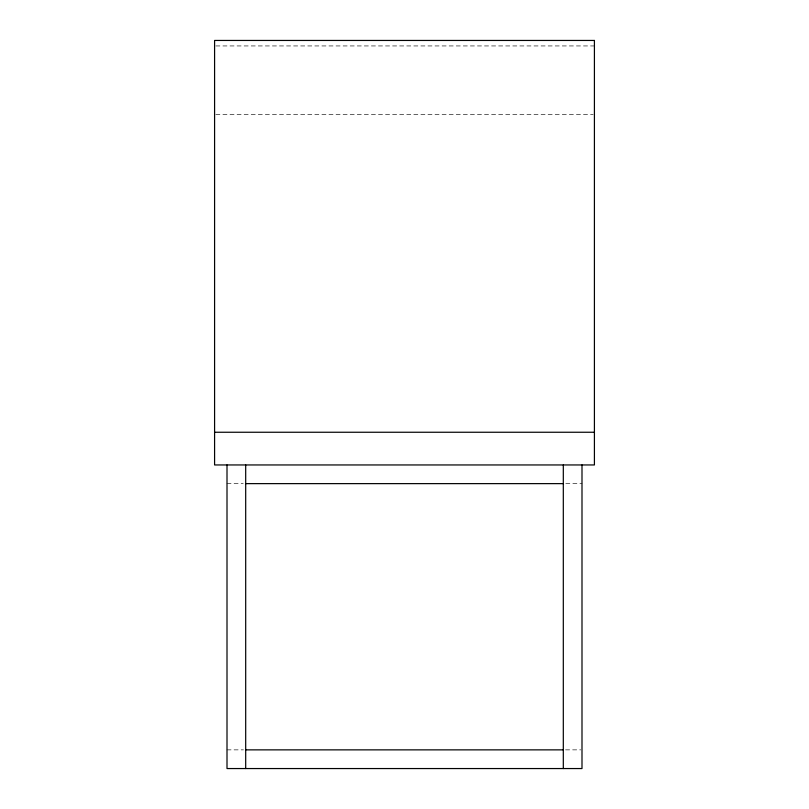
<?xml version="1.0" encoding="UTF-8"?>
<svg xmlns="http://www.w3.org/2000/svg" width="809" height="809" viewBox="0 0 809 809"><rect width="100%" height="100%" fill="white"/><g stroke="black" fill="none" stroke-linecap="round" stroke-linejoin="round"><path stroke-width="0.61" stroke-dasharray="4.04 3.03" d="M215.851 45.941L594.413 45.941M215.851 114.635L593.149 114.635M227.005 483.63L243.206 483.63M565.794 483.63L581.995 483.63M227.005 749.862L243.428 749.862M565.572 749.862L580.741 749.862"/><path stroke-width="1.21" d="M214.587 432.249L594.413 432.249M245.693 483.63L563.307 483.63M245.693 749.862L563.307 749.862M581.995 464.953L581.995 768.55L227.005 768.55L227.005 464.953M563.307 464.953L563.307 768.55M245.693 464.953L245.693 768.55M594.413 40.45L214.587 40.45L214.587 464.953L594.413 464.953L594.413 40.45"/></g></svg>
